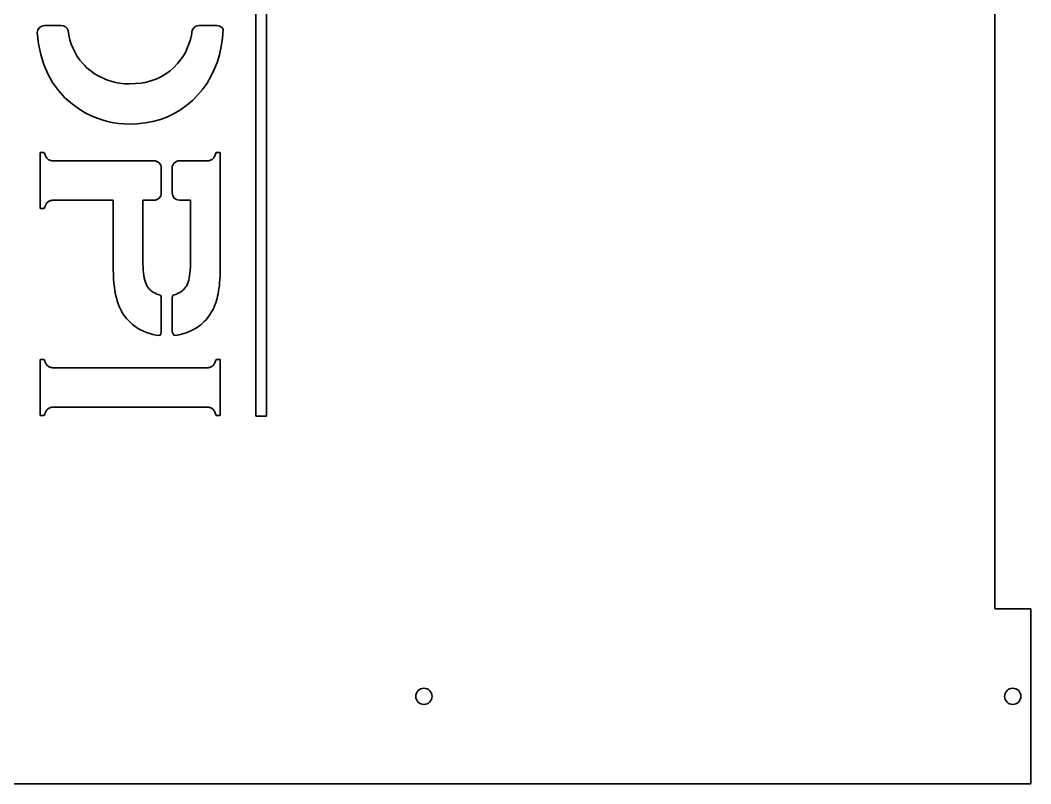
# Model space of a CAD drawing. Extents: x -40 to 460, y -51 to 348.
# Drawn here: x 179.7 to 460, y -50.8 to 161 of the extents above; entities that cross this region are included whole.
import ezdxf

# ---------------------------------------------------------------- set-up
doc = ezdxf.new("R2010")
doc.units = 0

msp = doc.modelspace()

# ---------------------------------------------------------------- linework, layer by layer
at = {"color": 7, "lineweight": 35}
for p, q in [((450, 299.25), (450, 148.5)), ((245, 51.25), (245, 245.75)), ((248, 245.75), (248, 51.25)), ((450, -2.25), (450, 148.5)), ((235.185394, 124.382286), (235.185394, 93.1735)), ((188.994919, 122.037971), (216.831909, 122.037971)), ((189.03154, 64.638695), (231.37587, 64.638695)), ((231.37587, 53.722954), (189.03154, 53.722954)), ((460, -2.25), (460, -50.75)), ((460, -50.75), (-40, -50.75))]:
    msp.add_line(p, q, dxfattribs=at)
at = {"color": 7, "lineweight": 35, "ltscale": 0.07969}
msp.add_line((184.792725, 154.484848), (184.427887, 157.65152), dxfattribs=at)
at = {"color": 7, "lineweight": 35, "ltscale": 0.116357}
msp.add_line((186.425262, 159.54895), (191.079544, 159.54895), dxfattribs=at)
at = {"color": 7, "lineweight": 35, "ltscale": 0.033392}
msp.add_line((192.974411, 158.188873), (193.186859, 156.870193), dxfattribs=at)
at = {"color": 7, "lineweight": 35, "ltscale": 0.033512}
msp.add_line((227.189789, 156.936874), (227.409576, 158.259201), dxfattribs=at)
at = {"color": 7, "lineweight": 35, "ltscale": 0.124215}
msp.add_line((229.279221, 159.54895), (234.247833, 159.54895), dxfattribs=at)
at = {"color": 7, "lineweight": 35, "ltscale": 0.061547}
msp.add_line((235.99382, 158.524414), (235.781738, 156.071671), dxfattribs=at)
at = {"color": 7, "lineweight": 35, "ltscale": 0.075852}
msp.add_line((185.400772, 151.512329), (184.792725, 154.484848), dxfattribs=at)
at = {"color": 7, "lineweight": 35, "ltscale": 0.032581}
msp.add_line((193.186859, 156.870193), (193.484299, 155.601334), dxfattribs=at)
at = {"color": 7, "lineweight": 35, "ltscale": 0.03194}
msp.add_line((193.484299, 155.601334), (193.866714, 154.382294), dxfattribs=at)
at = {"color": 7, "lineweight": 35, "ltscale": 0.03148}
msp.add_line((193.866714, 154.382294), (194.334106, 153.213058), dxfattribs=at)
at = {"color": 7, "lineweight": 35, "ltscale": 0.031654}
msp.add_line((226.038132, 153.259933), (226.504074, 154.437241), dxfattribs=at)
at = {"color": 7, "lineweight": 35, "ltscale": 0.032109}
msp.add_line((226.504074, 154.437241), (226.887955, 155.662872), dxfattribs=at)
at = {"color": 7, "lineweight": 35, "ltscale": 0.032732}
msp.add_line((226.887955, 155.662872), (227.189789, 156.936874), dxfattribs=at)
at = {"color": 7, "lineweight": 35, "ltscale": 0.059271}
msp.add_line((235.781738, 156.071671), (235.428253, 153.727341), dxfattribs=at)
at = {"color": 7, "lineweight": 35, "ltscale": 0.072647}
msp.add_line((186.25206, 148.733932), (185.400772, 151.512329), dxfattribs=at)
at = {"color": 7, "lineweight": 35, "ltscale": 0.031207}
msp.add_line((194.334106, 153.213058), (194.88649, 152.093643), dxfattribs=at)
at = {"color": 7, "lineweight": 35, "ltscale": 0.031127}
msp.add_line((194.88649, 152.093643), (195.523849, 151.024048), dxfattribs=at)
at = {"color": 7, "lineweight": 35, "ltscale": 0.031271}
msp.add_line((224.860123, 151.050415), (225.490143, 152.131012), dxfattribs=at)
at = {"color": 7, "lineweight": 35, "ltscale": 0.031372}
msp.add_line((225.490143, 152.131012), (226.038132, 153.259933), dxfattribs=at)
at = {"color": 7, "lineweight": 35, "ltscale": 0.055515}
msp.add_line((234.93338, 151.491455), (234.297119, 149.363968), dxfattribs=at)
at = {"color": 7, "lineweight": 35, "ltscale": 0.05725}
msp.add_line((235.428253, 153.727341), (234.93338, 151.491455), dxfattribs=at)
at = {"color": 7, "lineweight": 35, "ltscale": 0.070162}
msp.add_line((187.346558, 146.149689), (186.25206, 148.733932), dxfattribs=at)
at = {"color": 7, "lineweight": 35, "ltscale": 0.031242}
msp.add_line((195.523849, 151.024048), (196.246201, 150.004272), dxfattribs=at)
at = {"color": 7, "lineweight": 35, "ltscale": 0.03155}
msp.add_line((196.246201, 150.004272), (197.053528, 149.034302), dxfattribs=at)
at = {"color": 7, "lineweight": 35, "ltscale": 0.018885}
msp.add_line((197.053528, 149.034302), (197.570374, 148.483383), dxfattribs=at)
at = {"color": 7, "lineweight": 35, "ltscale": 0.036828}
msp.add_line((222.343262, 147.962509), (223.353882, 149.034302), dxfattribs=at)
at = {"color": 7, "lineweight": 35, "ltscale": 0.03161}
msp.add_line((223.353882, 149.034302), (224.148026, 150.018188), dxfattribs=at)
at = {"color": 7, "lineweight": 35, "ltscale": 0.031351}
msp.add_line((224.148026, 150.018188), (224.860123, 151.050415), dxfattribs=at)
at = {"color": 7, "lineweight": 35, "ltscale": 0.054091}
msp.add_line((234.297119, 149.363968), (233.519455, 147.344925), dxfattribs=at)
at = {"color": 7, "lineweight": 35, "ltscale": 0.068475}
msp.add_line((188.684296, 143.759583), (187.346558, 146.149689), dxfattribs=at)
at = {"color": 7, "lineweight": 35, "ltscale": 0.018813}
msp.add_line((197.570374, 148.483383), (198.10994, 147.958847), dxfattribs=at)
at = {"color": 7, "lineweight": 35, "ltscale": 0.01878}
msp.add_line((198.10994, 147.958847), (198.672211, 147.460678), dxfattribs=at)
at = {"color": 7, "lineweight": 35, "ltscale": 0.018788}
msp.add_line((198.672211, 147.460678), (199.257187, 146.988876), dxfattribs=at)
at = {"color": 7, "lineweight": 35, "ltscale": 0.018836}
msp.add_line((199.257187, 146.988876), (199.864883, 146.543457), dxfattribs=at)
at = {"color": 7, "lineweight": 35, "ltscale": 0.018924}
msp.add_line((199.864883, 146.543457), (200.495285, 146.12442), dxfattribs=at)
at = {"color": 7, "lineweight": 35, "ltscale": 0.019052}
msp.add_line((200.495285, 146.12442), (201.148392, 145.731735), dxfattribs=at)
at = {"color": 7, "lineweight": 35, "ltscale": 0.035762}
msp.add_line((218.876236, 145.424042), (220.104431, 146.157379), dxfattribs=at)
at = {"color": 7, "lineweight": 35, "ltscale": 0.035808}
msp.add_line((220.104431, 146.157379), (221.260117, 147.00354), dxfattribs=at)
at = {"color": 7, "lineweight": 35, "ltscale": 0.036167}
msp.add_line((221.260117, 147.00354), (222.343262, 147.962509), dxfattribs=at)
at = {"color": 7, "lineweight": 35, "ltscale": 0.053004}
msp.add_line((233.519455, 147.344925), (232.600418, 145.434296), dxfattribs=at)
at = {"color": 7, "lineweight": 35, "ltscale": 0.067646}
msp.add_line((190.265244, 141.563614), (188.684296, 143.759583), dxfattribs=at)
at = {"color": 7, "lineweight": 35, "ltscale": 0.019218}
msp.add_line((201.148392, 145.731735), (201.824219, 145.365433), dxfattribs=at)
at = {"color": 7, "lineweight": 35, "ltscale": 0.019421}
msp.add_line((201.824219, 145.365433), (202.522751, 145.025513), dxfattribs=at)
at = {"color": 7, "lineweight": 35, "ltscale": 0.019662}
msp.add_line((202.522751, 145.025513), (203.244003, 144.71196), dxfattribs=at)
at = {"color": 7, "lineweight": 35, "ltscale": 0.017514}
msp.add_line((203.244003, 144.71196), (203.898209, 144.461411), dxfattribs=at)
at = {"color": 7, "lineweight": 35, "ltscale": 0.017393}
msp.add_line((203.898209, 144.461411), (204.556824, 144.237228), dxfattribs=at)
at = {"color": 7, "lineweight": 35, "ltscale": 0.017297}
msp.add_line((204.556824, 144.237228), (205.219818, 144.039444), dxfattribs=at)
at = {"color": 7, "lineweight": 35, "ltscale": 0.017227}
msp.add_line((205.219818, 144.039444), (205.887222, 143.867996), dxfattribs=at)
at = {"color": 7, "lineweight": 35, "ltscale": 0.017182}
msp.add_line((205.887222, 143.867996), (206.559021, 143.722946), dxfattribs=at)
at = {"color": 7, "lineweight": 35, "ltscale": 0.017163}
msp.add_line((206.559021, 143.722946), (207.235214, 143.604263), dxfattribs=at)
at = {"color": 7, "lineweight": 35, "ltscale": 0.01717}
msp.add_line((207.235214, 143.604263), (207.915787, 143.511963), dxfattribs=at)
at = {"color": 7, "lineweight": 35, "ltscale": 0.017204}
msp.add_line((207.915787, 143.511963), (208.600784, 143.44603), dxfattribs=at)
at = {"color": 7, "lineweight": 35, "ltscale": 0.017262}
msp.add_line((208.600784, 143.44603), (209.290146, 143.406464), dxfattribs=at)
at = {"color": 7, "lineweight": 35, "ltscale": 0.017348}
msp.add_line((209.290146, 143.406464), (209.983932, 143.39328), dxfattribs=at)
at = {"color": 7, "lineweight": 35, "ltscale": 0.041608}
msp.add_line((209.983932, 143.39328), (211.647293, 143.449692), dxfattribs=at)
at = {"color": 7, "lineweight": 35, "ltscale": 0.039996}
msp.add_line((211.647293, 143.449692), (213.238144, 143.618927), dxfattribs=at)
at = {"color": 7, "lineweight": 35, "ltscale": 0.038607}
msp.add_line((213.238144, 143.618927), (214.756454, 143.90097), dxfattribs=at)
at = {"color": 7, "lineweight": 35, "ltscale": 0.037468}
msp.add_line((214.756454, 143.90097), (216.20224, 144.295837), dxfattribs=at)
at = {"color": 7, "lineweight": 35, "ltscale": 0.036603}
msp.add_line((216.20224, 144.295837), (217.5755, 144.803528), dxfattribs=at)
at = {"color": 7, "lineweight": 35, "ltscale": 0.036029}
msp.add_line((217.5755, 144.803528), (218.876236, 145.424042), dxfattribs=at)
at = {"color": 7, "lineweight": 35, "ltscale": 0.051921}
msp.add_line((231.539963, 143.632111), (230.338135, 141.938339), dxfattribs=at)
at = {"color": 7, "lineweight": 35, "ltscale": 0.052276}
msp.add_line((232.600418, 145.434296), (231.539963, 143.632111), dxfattribs=at)
at = {"color": 7, "lineweight": 35, "ltscale": 0.067708}
msp.add_line((192.089417, 139.561768), (190.265244, 141.563614), dxfattribs=at)
at = {"color": 7, "lineweight": 35, "ltscale": 0.054115}
msp.add_line((228.994919, 140.352982), (227.471832, 138.814896), dxfattribs=at)
at = {"color": 7, "lineweight": 35, "ltscale": 0.051947}
msp.add_line((230.338135, 141.938339), (228.994919, 140.352982), dxfattribs=at)
at = {"color": 7, "lineweight": 35, "ltscale": 0.068656}
msp.add_line((194.156815, 137.754074), (192.089417, 139.561768), dxfattribs=at)
at = {"color": 7, "lineweight": 35, "ltscale": 0.070456}
msp.add_line((196.467438, 136.140533), (194.156815, 137.754074), dxfattribs=at)
at = {"color": 7, "lineweight": 35, "ltscale": 0.052146}
msp.add_line((225.86232, 137.43869), (224.166351, 136.224411), dxfattribs=at)
at = {"color": 7, "lineweight": 35, "ltscale": 0.052941}
msp.add_line((227.471832, 138.814896), (225.86232, 137.43869), dxfattribs=at)
at = {"color": 7, "lineweight": 35, "ltscale": 0.036393}
msp.add_line((197.722382, 135.402802), (196.467438, 136.140533), dxfattribs=at)
at = {"color": 7, "lineweight": 35, "ltscale": 0.035871}
msp.add_line((198.996384, 134.742722), (197.722382, 135.402802), dxfattribs=at)
at = {"color": 7, "lineweight": 35, "ltscale": 0.035454}
msp.add_line((200.289429, 134.160309), (198.996384, 134.742722), dxfattribs=at)
at = {"color": 7, "lineweight": 35, "ltscale": 0.051754}
msp.add_line((222.383926, 135.172028), (220.51506, 134.281555), dxfattribs=at)
at = {"color": 7, "lineweight": 35, "ltscale": 0.051748}
msp.add_line((224.166351, 136.224411), (222.383926, 135.172028), dxfattribs=at)
at = {"color": 7, "lineweight": 35, "ltscale": 0.035145}
msp.add_line((201.601501, 133.655548), (200.289429, 134.160309), dxfattribs=at)
at = {"color": 7, "lineweight": 35, "ltscale": 0.03495}
msp.add_line((202.932648, 133.228439), (201.601501, 133.655548), dxfattribs=at)
at = {"color": 7, "lineweight": 35, "ltscale": 0.034867}
msp.add_line((204.282822, 132.878983), (202.932648, 133.228439), dxfattribs=at)
at = {"color": 7, "lineweight": 35, "ltscale": 0.034899}
msp.add_line((205.652054, 132.607193), (204.282822, 132.878983), dxfattribs=at)
at = {"color": 7, "lineweight": 35, "ltscale": 0.035045}
msp.add_line((207.040329, 132.413055), (205.652054, 132.607193), dxfattribs=at)
at = {"color": 7, "lineweight": 35, "ltscale": 0.035304}
msp.add_line((208.447662, 132.296585), (207.040329, 132.413055), dxfattribs=at)
at = {"color": 7, "lineweight": 35, "ltscale": 0.035673}
msp.add_line((209.874039, 132.257751), (208.447662, 132.296585), dxfattribs=at)
at = {"color": 7, "lineweight": 35, "ltscale": 0.057563}
msp.add_line((212.17514, 132.338699), (209.874039, 132.257751), dxfattribs=at)
at = {"color": 7, "lineweight": 35, "ltscale": 0.055698}
msp.add_line((214.389786, 132.581543), (212.17514, 132.338699), dxfattribs=at)
at = {"color": 7, "lineweight": 35, "ltscale": 0.054159}
msp.add_line((216.51799, 132.986328), (214.389786, 132.581543), dxfattribs=at)
at = {"color": 7, "lineweight": 35, "ltscale": 0.052973}
msp.add_line((218.559753, 133.552979), (216.51799, 132.986328), dxfattribs=at)
at = {"color": 7, "lineweight": 35, "ltscale": 0.052166}
msp.add_line((220.51506, 134.281555), (218.559753, 133.552979), dxfattribs=at)
at = {"color": 7, "lineweight": 35, "ltscale": 0.39011}
for p, q in [((185.185394, 108.777901), (185.185394, 124.382286)), ((185.185394, 51.378624), (185.185394, 66.983025)), ((235.185394, 66.983025), (235.185394, 51.378624))]:
    msp.add_line(p, q, dxfattribs=at)
at = {"color": 7, "lineweight": 35, "ltscale": 0.029304}
for p, q in [((185.185394, 124.382286), (186.357559, 124.382286)), ((234.013229, 124.382286), (235.185394, 124.382286)), ((186.357559, 108.777901), (185.185394, 108.777901)), ((185.185394, 66.983025), (186.357559, 66.983025)), ((234.013229, 66.983025), (235.185394, 66.983025)), ((186.357559, 51.378624), (185.185394, 51.378624)), ((235.185394, 51.378624), (234.013229, 51.378624))]:
    msp.add_line(p, q, dxfattribs=at)
at = {"color": 7, "lineweight": 35, "ltscale": 0.006664}
for p, q in [((186.357559, 124.382286), (186.433014, 124.12661)), ((233.937775, 124.12661), (234.013229, 124.382286)), ((186.357559, 66.983025), (186.433014, 66.727348)), ((233.937775, 66.727348), (234.013229, 66.983025))]:
    msp.add_line(p, q, dxfattribs=at)
at = {"color": 7, "lineweight": 35, "ltscale": 0.006313}
for p, q in [((186.433014, 124.12661), (186.512863, 123.887047)), ((233.857925, 123.887047), (233.937775, 124.12661)), ((186.433014, 66.727348), (186.512863, 66.487785)), ((233.857925, 66.487785), (233.937775, 66.727348))]:
    msp.add_line(p, q, dxfattribs=at)
at = {"color": 7, "lineweight": 35, "ltscale": 0.00597}
for p, q in [((186.512863, 123.887047), (186.597107, 123.663597)), ((233.773666, 123.663597), (233.857925, 123.887047)), ((186.512863, 66.487785), (186.597107, 66.264336)), ((233.773666, 66.264336), (233.857925, 66.487785))]:
    msp.add_line(p, q, dxfattribs=at)
at = {"color": 7, "lineweight": 35, "ltscale": 0.005637}
for p, q in [((186.597107, 123.663597), (186.68576, 123.456291)), ((233.685028, 123.456291), (233.773666, 123.663597)), ((186.597107, 66.264336), (186.68576, 66.05703)), ((233.685028, 66.05703), (233.773666, 66.264336))]:
    msp.add_line(p, q, dxfattribs=at)
at = {"color": 7, "lineweight": 35, "ltscale": 0.005316}
for p, q in [((186.68576, 123.456291), (186.778793, 123.265068)), ((233.59198, 123.265068), (233.685028, 123.456291)), ((186.68576, 66.05703), (186.778793, 65.865807)), ((233.59198, 65.865807), (233.685028, 66.05703))]:
    msp.add_line(p, q, dxfattribs=at)
at = {"color": 7, "lineweight": 35, "ltscale": 0.005009}
for p, q in [((186.778793, 123.265068), (186.876236, 123.089989)), ((233.494553, 123.089989), (233.59198, 123.265068)), ((186.778793, 65.865807), (186.876236, 65.690727)), ((233.494553, 65.690727), (233.59198, 65.865807))]:
    msp.add_line(p, q, dxfattribs=at)
at = {"color": 7, "lineweight": 35, "ltscale": 0.00472}
for p, q in [((186.876236, 123.089989), (186.978073, 122.931007)), ((233.392715, 122.931007), (233.494553, 123.089989)), ((186.876236, 65.690727), (186.978073, 65.531731)), ((233.392715, 65.531731), (233.494553, 65.690727))]:
    msp.add_line(p, q, dxfattribs=at)
at = {"color": 7, "lineweight": 35, "ltscale": 0.00445}
for p, q in [((186.978073, 122.931007), (187.08429, 122.788155)), ((186.978073, 65.531731), (187.08429, 65.388878))]:
    msp.add_line(p, q, dxfattribs=at)
at = {"color": 7, "lineweight": 35, "ltscale": 0.004206}
for p, q in [((187.08429, 122.788155), (187.194916, 122.661415)), ((187.08429, 65.388878), (187.194916, 65.262138))]:
    msp.add_line(p, q, dxfattribs=at)
at = {"color": 7, "lineweight": 35, "ltscale": 0.00399}
for p, q in [((187.194916, 122.661415), (187.309937, 122.550789)), ((232.804443, 122.366173), (232.938141, 122.453362)), ((233.060852, 122.550789), (233.175873, 122.661415)), ((187.432648, 65.054085), (187.566345, 64.966896))]:
    msp.add_line(p, q, dxfattribs=at)
at = {"color": 7, "lineweight": 35, "ltscale": 0.00391}
for p, q in [((187.309937, 122.550789), (187.432281, 122.453362)), ((232.938507, 65.054085), (233.060852, 65.151527))]:
    msp.add_line(p, q, dxfattribs=at)
at = {"color": 7, "lineweight": 35, "ltscale": 0.003967}
for p, q in [((187.432281, 122.453362), (187.56488, 122.366173)), ((232.805908, 64.966896), (232.938507, 65.054085))]:
    msp.add_line(p, q, dxfattribs=at)
at = {"color": 7, "lineweight": 35, "ltscale": 0.004056}
for p, q in [((187.56488, 122.366173), (187.707733, 122.289253)), ((232.66304, 64.889977), (232.805908, 64.966896))]:
    msp.add_line(p, q, dxfattribs=at)
at = {"color": 7, "lineweight": 35, "ltscale": 0.004175}
for p, q in [((187.707733, 122.289253), (187.860855, 122.222588)), ((232.509933, 64.823311), (232.66304, 64.889977))]:
    msp.add_line(p, q, dxfattribs=at)
at = {"color": 7, "lineweight": 35, "ltscale": 0.004321}
for p, q in [((187.860855, 122.222588), (188.024216, 122.166176)), ((232.346558, 64.766899), (232.509933, 64.823311))]:
    msp.add_line(p, q, dxfattribs=at)
at = {"color": 7, "lineweight": 35, "ltscale": 0.004492}
msp.add_line((188.024216, 122.166176), (188.197845, 122.120018), dxfattribs=at)
at = {"color": 7, "lineweight": 35, "ltscale": 0.004684}
for p, q in [((188.197845, 122.120018), (188.381729, 122.084129)), ((231.989059, 64.684837), (232.172943, 64.720757))]:
    msp.add_line(p, q, dxfattribs=at)
at = {"color": 7, "lineweight": 35, "ltscale": 0.004896}
for p, q in [((188.381729, 122.084129), (188.575867, 122.058479)), ((231.794922, 64.659218), (231.989059, 64.684837))]:
    msp.add_line(p, q, dxfattribs=at)
at = {"color": 7, "lineweight": 35, "ltscale": 0.005124}
msp.add_line((188.575867, 122.058479), (188.780258, 122.043098), dxfattribs=at)
at = {"color": 7, "lineweight": 35, "ltscale": 0.005368}
for p, q in [((188.780258, 122.043098), (188.994919, 122.037971)), ((231.37587, 64.638695), (231.590515, 64.643837))]:
    msp.add_line(p, q, dxfattribs=at)
at = {"color": 7, "lineweight": 35, "ltscale": 0.187683}
msp.add_line((223.831909, 122.037971), (231.339233, 122.037971), dxfattribs=at)
at = {"color": 7, "lineweight": 35, "ltscale": 0.005542}
for p, q in [((231.339233, 122.037971), (231.560852, 122.043098)), ((188.809937, 64.643837), (189.03154, 64.638695))]:
    msp.add_line(p, q, dxfattribs=at)
at = {"color": 7, "lineweight": 35, "ltscale": 0.005279}
msp.add_line((231.560852, 122.043098), (231.771469, 122.058479), dxfattribs=at)
at = {"color": 7, "lineweight": 35, "ltscale": 0.005032}
for p, q in [((231.771469, 122.058479), (231.9711, 122.084129)), ((188.399673, 64.684837), (188.599304, 64.659218))]:
    msp.add_line(p, q, dxfattribs=at)
at = {"color": 7, "lineweight": 35, "ltscale": 0.004801}
for p, q in [((231.9711, 122.084129), (232.159744, 122.120018)), ((188.211029, 64.720757), (188.399673, 64.684837))]:
    msp.add_line(p, q, dxfattribs=at)
at = {"color": 7, "lineweight": 35, "ltscale": 0.004589}
for p, q in [((232.159744, 122.120018), (232.337402, 122.166176)), ((188.033371, 64.766899), (188.211029, 64.720757))]:
    msp.add_line(p, q, dxfattribs=at)
at = {"color": 7, "lineweight": 35, "ltscale": 0.004399}
for p, q in [((232.337402, 122.166176), (232.504074, 122.222588)), ((187.866714, 64.823311), (188.033371, 64.766899))]:
    msp.add_line(p, q, dxfattribs=at)
at = {"color": 7, "lineweight": 35, "ltscale": 0.004234}
for p, q in [((232.504074, 122.222588), (232.659744, 122.289253)), ((187.711029, 64.889977), (187.866714, 64.823311))]:
    msp.add_line(p, q, dxfattribs=at)
at = {"color": 7, "lineweight": 35, "ltscale": 0.004097}
msp.add_line((232.659744, 122.289253), (232.804443, 122.366173), dxfattribs=at)
at = {"color": 7, "lineweight": 35, "ltscale": 0.003917}
for p, q in [((232.938141, 122.453362), (233.060852, 122.550789)), ((187.309937, 65.151527), (187.432648, 65.054085))]:
    msp.add_line(p, q, dxfattribs=at)
at = {"color": 7, "lineweight": 35, "ltscale": 0.004205}
for p, q in [((233.175873, 122.661415), (233.286484, 122.788155)), ((233.175873, 65.262138), (233.286484, 65.388878))]:
    msp.add_line(p, q, dxfattribs=at)
at = {"color": 7, "lineweight": 35, "ltscale": 0.004451}
for p, q in [((233.286484, 122.788155), (233.392715, 122.931007)), ((233.286484, 65.388878), (233.392715, 65.531731))]:
    msp.add_line(p, q, dxfattribs=at)
at = {"color": 7, "lineweight": 35, "ltscale": 0.172894}
for p, q in [((218.831909, 113.122215), (218.831909, 120.037971)), ((221.831909, 120.037971), (221.831909, 113.122215))]:
    msp.add_line(p, q, dxfattribs=at)
at = {"color": 7, "lineweight": 35, "ltscale": 0.005823}
for p, q in [((186.580078, 109.479546), (186.500412, 109.260674)), ((186.580078, 52.080269), (186.500412, 51.861412))]:
    msp.add_line(p, q, dxfattribs=at)
at = {"color": 7, "lineweight": 35, "ltscale": 0.005523}
for p, q in [((186.665253, 109.683388), (186.580078, 109.479546)), ((186.665253, 52.284111), (186.580078, 52.080269))]:
    msp.add_line(p, q, dxfattribs=at)
at = {"color": 7, "lineweight": 35, "ltscale": 0.005237}
for p, q in [((186.755905, 109.872215), (186.665253, 109.683388)), ((186.755905, 52.472954), (186.665253, 52.284111))]:
    msp.add_line(p, q, dxfattribs=at)
at = {"color": 7, "lineweight": 35, "ltscale": 0.004966}
for p, q in [((186.852066, 110.046028), (186.755905, 109.872215)), ((186.852066, 52.646767), (186.755905, 52.472954))]:
    msp.add_line(p, q, dxfattribs=at)
at = {"color": 7, "lineweight": 35, "ltscale": 0.004713}
for p, q in [((186.953705, 110.204826), (186.852066, 110.046028)), ((186.953705, 52.80555), (186.852066, 52.646767))]:
    msp.add_line(p, q, dxfattribs=at)
at = {"color": 7, "lineweight": 35, "ltscale": 0.004483}
for p, q in [((187.060852, 110.348595), (186.953705, 110.204826)), ((187.060852, 52.949318), (186.953705, 52.80555))]:
    msp.add_line(p, q, dxfattribs=at)
at = {"color": 7, "lineweight": 35, "ltscale": 0.004277}
for p, q in [((187.173492, 110.477348), (187.060852, 110.348595)), ((187.173492, 53.078072), (187.060852, 52.949318))]:
    msp.add_line(p, q, dxfattribs=at)
at = {"color": 7, "lineweight": 35, "ltscale": 0.0041}
for p, q in [((187.291626, 110.591087), (187.173492, 110.477348)), ((187.291626, 53.191811), (187.173492, 53.078072))]:
    msp.add_line(p, q, dxfattribs=at)
at = {"color": 7, "lineweight": 35, "ltscale": 0.004032}
for p, q in [((187.41745, 110.691994), (187.291626, 110.591087)), ((232.953339, 53.307564), (232.817627, 53.394737))]:
    msp.add_line(p, q, dxfattribs=at)
at = {"color": 7, "lineweight": 35, "ltscale": 0.004075}
msp.add_line((187.553162, 110.782295), (187.41745, 110.691994), dxfattribs=at)
at = {"color": 7, "lineweight": 35, "ltscale": 0.004149}
msp.add_line((187.698761, 110.861961), (187.553162, 110.782295), dxfattribs=at)
at = {"color": 7, "lineweight": 35, "ltscale": 0.004254}
msp.add_line((187.854263, 110.931007), (187.698761, 110.861961), dxfattribs=at)
at = {"color": 7, "lineweight": 35, "ltscale": 0.004385}
msp.add_line((188.019638, 110.989433), (187.854263, 110.931007), dxfattribs=at)
at = {"color": 7, "lineweight": 35, "ltscale": 0.004542}
msp.add_line((188.194916, 111.037239), (188.019638, 110.989433), dxfattribs=at)
at = {"color": 7, "lineweight": 35, "ltscale": 0.004722}
msp.add_line((188.380081, 111.074425), (188.194916, 111.037239), dxfattribs=at)
at = {"color": 7, "lineweight": 35, "ltscale": 0.004921}
msp.add_line((188.575134, 111.100975), (188.380081, 111.074425), dxfattribs=at)
at = {"color": 7, "lineweight": 35, "ltscale": 0.005139}
msp.add_line((188.780075, 111.116905), (188.575134, 111.100975), dxfattribs=at)
at = {"color": 7, "lineweight": 35, "ltscale": 0.005373}
msp.add_line((188.994919, 111.122215), (188.780075, 111.116905), dxfattribs=at)
at = {"color": 7, "lineweight": 35, "ltscale": 0.412088}
msp.add_line((205.478424, 111.122215), (188.994919, 111.122215), dxfattribs=at)
at = {"color": 7, "lineweight": 35, "ltscale": 0.448718}
msp.add_line((205.478424, 93.1735), (205.478424, 111.122215), dxfattribs=at)
at = {"color": 7, "lineweight": 35, "ltscale": 0.416667}
for p, q in [((213.720184, 111.122215), (213.720184, 94.455544)), ((226.943634, 94.455544), (226.943634, 111.122215))]:
    msp.add_line(p, q, dxfattribs=at)
at = {"color": 7, "lineweight": 35, "ltscale": 0.077793}
for p, q in [((216.831909, 111.122215), (213.720184, 111.122215)), ((226.943634, 111.122215), (223.831909, 111.122215))]:
    msp.add_line(p, q, dxfattribs=at)
at = {"color": 7, "lineweight": 35, "ltscale": 0.006455}
for p, q in [((186.426239, 109.026787), (186.357559, 108.777901)), ((186.426239, 51.627525), (186.357559, 51.378624))]:
    msp.add_line(p, q, dxfattribs=at)
at = {"color": 7, "lineweight": 35, "ltscale": 0.006134}
for p, q in [((186.500412, 109.260674), (186.426239, 109.026787)), ((186.500412, 51.861412), (186.426239, 51.627525))]:
    msp.add_line(p, q, dxfattribs=at)
at = {"color": 7, "lineweight": 35, "ltscale": 0.033852}
msp.add_line((205.492172, 91.819481), (205.478424, 93.1735), dxfattribs=at)
at = {"color": 7, "lineweight": 35, "ltscale": 0.024168}
msp.add_line((213.720184, 94.455544), (213.730804, 93.488884), dxfattribs=at)
at = {"color": 7, "lineweight": 35, "ltscale": 0.022697}
msp.add_line((213.730804, 93.488884), (213.76268, 92.581551), dxfattribs=at)
at = {"color": 7, "lineweight": 35, "ltscale": 0.021241}
msp.add_line((213.76268, 92.581551), (213.815796, 91.733574), dxfattribs=at)
at = {"color": 7, "lineweight": 35, "ltscale": 0.021332}
msp.add_line((226.848022, 91.718193), (226.901138, 92.569832), dxfattribs=at)
at = {"color": 7, "lineweight": 35, "ltscale": 0.022825}
msp.add_line((226.901138, 92.569832), (226.933014, 93.482292), dxfattribs=at)
at = {"color": 7, "lineweight": 35, "ltscale": 0.024333}
msp.add_line((226.933014, 93.482292), (226.943634, 94.455544), dxfattribs=at)
at = {"color": 7, "lineweight": 35, "ltscale": 0.026727}
msp.add_line((235.185394, 93.1735), (235.17807, 92.104454), dxfattribs=at)
at = {"color": 7, "lineweight": 35, "ltscale": 0.032338}
msp.add_line((205.533371, 90.526619), (205.492172, 91.819481), dxfattribs=at)
at = {"color": 7, "lineweight": 35, "ltscale": 0.03084}
msp.add_line((205.602051, 89.29493), (205.533371, 90.526619), dxfattribs=at)
at = {"color": 7, "lineweight": 35, "ltscale": 0.019803}
msp.add_line((213.815796, 91.733574), (213.890152, 90.944939), dxfattribs=at)
at = {"color": 7, "lineweight": 35, "ltscale": 0.018389}
msp.add_line((213.890152, 90.944939), (213.985764, 90.21563), dxfattribs=at)
at = {"color": 7, "lineweight": 35, "ltscale": 0.017002}
msp.add_line((213.985764, 90.21563), (214.1026, 89.545662), dxfattribs=at)
at = {"color": 7, "lineweight": 35, "ltscale": 0.016984}
msp.add_line((226.561218, 89.528084), (226.67807, 90.197304), dxfattribs=at)
at = {"color": 7, "lineweight": 35, "ltscale": 0.018407}
msp.add_line((226.67807, 90.197304), (226.773666, 90.927345), dxfattribs=at)
at = {"color": 7, "lineweight": 35, "ltscale": 0.019858}
msp.add_line((226.773666, 90.927345), (226.848022, 91.718193), dxfattribs=at)
at = {"color": 7, "lineweight": 35, "ltscale": 0.023382}
msp.add_line((235.119461, 90.101509), (235.068176, 89.167641), dxfattribs=at)
at = {"color": 7, "lineweight": 35, "ltscale": 0.024491}
msp.add_line((235.156082, 91.080452), (235.119461, 90.101509), dxfattribs=at)
at = {"color": 7, "lineweight": 35, "ltscale": 0.025606}
msp.add_line((235.17807, 92.104454), (235.156082, 91.080452), dxfattribs=at)
at = {"color": 7, "lineweight": 35, "ltscale": 0.029361}
msp.add_line((205.698212, 88.124428), (205.602051, 89.29493), dxfattribs=at)
at = {"color": 7, "lineweight": 35, "ltscale": 0.027906}
msp.add_line((205.821838, 87.015068), (205.698212, 88.124428), dxfattribs=at)
at = {"color": 7, "lineweight": 35, "ltscale": 0.026475}
msp.add_line((205.972931, 85.966896), (205.821838, 87.015068), dxfattribs=at)
at = {"color": 7, "lineweight": 35, "ltscale": 0.015651}
msp.add_line((214.1026, 89.545662), (214.240707, 88.935036), dxfattribs=at)
at = {"color": 7, "lineweight": 35, "ltscale": 0.014346}
msp.add_line((214.240707, 88.935036), (214.40004, 88.383766), dxfattribs=at)
at = {"color": 7, "lineweight": 35, "ltscale": 0.013101}
msp.add_line((214.40004, 88.383766), (214.580627, 87.891823), dxfattribs=at)
at = {"color": 7, "lineweight": 35, "ltscale": 0.011935}
msp.add_line((214.580627, 87.891823), (214.782455, 87.459206), dxfattribs=at)
at = {"color": 7, "lineweight": 35, "ltscale": 0.007288}
for p, q in [((214.782455, 87.459206), (214.929901, 87.207741)), ((225.733917, 87.207741), (225.881363, 87.459206))]:
    msp.add_line(p, q, dxfattribs=at)
at = {"color": 7, "lineweight": 35, "ltscale": 0.007298}
for p, q in [((214.929901, 87.207741), (215.093811, 86.966179)), ((225.570007, 86.966179), (225.733917, 87.207741))]:
    msp.add_line(p, q, dxfattribs=at)
at = {"color": 7, "lineweight": 35, "ltscale": 0.007341}
for p, q in [((215.093811, 86.966179), (215.274216, 86.734489)), ((225.389603, 86.734489), (225.570007, 86.966179))]:
    msp.add_line(p, q, dxfattribs=at)
at = {"color": 7, "lineweight": 35, "ltscale": 0.011785}
msp.add_line((225.881363, 87.459206), (226.083191, 87.885216), dxfattribs=at)
at = {"color": 7, "lineweight": 35, "ltscale": 0.012981}
msp.add_line((226.083191, 87.885216), (226.263779, 88.372032), dxfattribs=at)
at = {"color": 7, "lineweight": 35, "ltscale": 0.014258}
msp.add_line((226.263779, 88.372032), (226.423126, 88.919655), dxfattribs=at)
at = {"color": 7, "lineweight": 35, "ltscale": 0.015598}
msp.add_line((226.423126, 88.919655), (226.561218, 89.528084), dxfattribs=at)
at = {"color": 7, "lineweight": 35, "ltscale": 0.020109}
msp.add_line((234.921661, 87.435036), (234.826416, 86.63633), dxfattribs=at)
at = {"color": 7, "lineweight": 35, "ltscale": 0.02119}
msp.add_line((235.002243, 88.278816), (234.921661, 87.435036), dxfattribs=at)
at = {"color": 7, "lineweight": 35, "ltscale": 0.022282}
msp.add_line((235.068176, 89.167641), (235.002243, 88.278816), dxfattribs=at)
at = {"color": 7, "lineweight": 35, "ltscale": 0.025075}
msp.add_line((206.151505, 84.979912), (205.972931, 85.966896), dxfattribs=at)
at = {"color": 7, "lineweight": 35, "ltscale": 0.023712}
msp.add_line((206.357559, 84.054085), (206.151505, 84.979912), dxfattribs=at)
at = {"color": 7, "lineweight": 35, "ltscale": 0.007414}
for p, q in [((215.274216, 86.734489), (215.4711, 86.512703)), ((225.192719, 86.512703), (225.389603, 86.734489))]:
    msp.add_line(p, q, dxfattribs=at)
at = {"color": 7, "lineweight": 35, "ltscale": 0.007518}
for p, q in [((215.4711, 86.512703), (215.684479, 86.300789)), ((224.97934, 86.300789), (225.192719, 86.512703))]:
    msp.add_line(p, q, dxfattribs=at)
at = {"color": 7, "lineweight": 35, "ltscale": 0.00765}
for p, q in [((215.684479, 86.300789), (215.914322, 86.098763)), ((224.749496, 86.098763), (224.97934, 86.300789))]:
    msp.add_line(p, q, dxfattribs=at)
at = {"color": 7, "lineweight": 35, "ltscale": 0.00781}
for p, q in [((215.914322, 86.098763), (216.16066, 85.906654)), ((224.503159, 85.906654), (224.749496, 86.098763))]:
    msp.add_line(p, q, dxfattribs=at)
at = {"color": 7, "lineweight": 35, "ltscale": 0.007996}
for p, q in [((216.16066, 85.906654), (216.423492, 85.724419)), ((224.240326, 85.724419), (224.503159, 85.906654))]:
    msp.add_line(p, q, dxfattribs=at)
at = {"color": 7, "lineweight": 35, "ltscale": 0.008205}
for p, q in [((216.423492, 85.724419), (216.702789, 85.552071)), ((223.961029, 85.552071), (224.240326, 85.724419))]:
    msp.add_line(p, q, dxfattribs=at)
at = {"color": 7, "lineweight": 35, "ltscale": 0.008437}
for p, q in [((216.702789, 85.552071), (216.998581, 85.38961)), ((223.665237, 85.38961), (223.961029, 85.552071))]:
    msp.add_line(p, q, dxfattribs=at)
at = {"color": 7, "lineweight": 35, "ltscale": 0.008541}
msp.add_line((216.998581, 85.38961), (217.305725, 85.239983), dxfattribs=at)
at = {"color": 7, "lineweight": 35, "ltscale": 0.008519}
msp.add_line((217.305725, 85.239983), (217.619095, 85.106087), dxfattribs=at)
at = {"color": 7, "lineweight": 35, "ltscale": 0.008518}
msp.add_line((217.619095, 85.106087), (217.93869, 84.987968), dxfattribs=at)
at = {"color": 7, "lineweight": 35, "ltscale": 0.008538}
msp.add_line((217.93869, 84.987968), (218.264511, 84.885597), dxfattribs=at)
at = {"color": 7, "lineweight": 35, "ltscale": 0.008579}
msp.add_line((218.264511, 84.885597), (218.596558, 84.798958), dxfattribs=at)
at = {"color": 7, "lineweight": 35, "ltscale": 0.008499}
msp.add_line((222.076416, 84.798958), (222.405167, 84.885597), dxfattribs=at)
at = {"color": 7, "lineweight": 35, "ltscale": 0.008477}
msp.add_line((222.405167, 84.885597), (222.728424, 84.987968), dxfattribs=at)
at = {"color": 7, "lineweight": 35, "ltscale": 0.008475}
msp.add_line((222.728424, 84.987968), (223.046188, 85.106087), dxfattribs=at)
at = {"color": 7, "lineweight": 35, "ltscale": 0.008494}
msp.add_line((223.046188, 85.106087), (223.358459, 85.239983), dxfattribs=at)
at = {"color": 7, "lineweight": 35, "ltscale": 0.008533}
msp.add_line((223.358459, 85.239983), (223.665237, 85.38961), dxfattribs=at)
at = {"color": 7, "lineweight": 35, "ltscale": 0.016318}
msp.add_line((234.452789, 84.51049), (234.295639, 83.876976), dxfattribs=at)
at = {"color": 7, "lineweight": 35, "ltscale": 0.01695}
msp.add_line((234.59198, 85.174049), (234.452789, 84.51049), dxfattribs=at)
at = {"color": 7, "lineweight": 35, "ltscale": 0.017987}
msp.add_line((234.716522, 85.882652), (234.59198, 85.174049), dxfattribs=at)
at = {"color": 7, "lineweight": 35, "ltscale": 0.019041}
msp.add_line((234.826416, 86.63633), (234.716522, 85.882652), dxfattribs=at)
at = {"color": 7, "lineweight": 35, "ltscale": 0.022391}
msp.add_line((206.591064, 83.18943), (206.357559, 84.054085), dxfattribs=at)
at = {"color": 7, "lineweight": 35, "ltscale": 0.02112}
msp.add_line((206.852051, 82.385948), (206.591064, 83.18943), dxfattribs=at)
at = {"color": 7, "lineweight": 35, "ltscale": 0.020315}
msp.add_line((207.145645, 81.628258), (206.852051, 82.385948), dxfattribs=at)
at = {"color": 7, "lineweight": 35, "ltscale": 0.01998}
msp.add_line((207.476959, 80.900963), (207.145645, 81.628258), dxfattribs=at)
at = {"color": 7, "lineweight": 35, "ltscale": 0.225352}
msp.add_line((218.831909, 74.84359), (218.831909, 83.857674), dxfattribs=at)
at = {"color": 7, "lineweight": 35, "ltscale": 0.22055}
msp.add_line((221.831909, 83.840706), (221.831909, 75.0187), dxfattribs=at)
at = {"color": 7, "lineweight": 35, "ltscale": 0.015435}
msp.add_line((233.45462, 81.493095), (233.191254, 80.934669), dxfattribs=at)
at = {"color": 7, "lineweight": 35, "ltscale": 0.015562}
msp.add_line((233.696747, 82.066551), (233.45462, 81.493095), dxfattribs=at)
at = {"color": 7, "lineweight": 35, "ltscale": 0.015714}
msp.add_line((233.917633, 82.655006), (233.696747, 82.066551), dxfattribs=at)
at = {"color": 7, "lineweight": 35, "ltscale": 0.015891}
msp.add_line((234.117264, 83.258492), (233.917633, 82.655006), dxfattribs=at)
at = {"color": 7, "lineweight": 35, "ltscale": 0.016092}
msp.add_line((234.295639, 83.876976), (234.117264, 83.258492), dxfattribs=at)
at = {"color": 7, "lineweight": 35, "ltscale": 0.019714}
msp.add_line((207.846008, 80.204094), (207.476959, 80.900963), dxfattribs=at)
at = {"color": 7, "lineweight": 35, "ltscale": 0.019521}
msp.add_line((208.252792, 79.537605), (207.846008, 80.204094), dxfattribs=at)
at = {"color": 7, "lineweight": 35, "ltscale": 0.0194}
msp.add_line((208.697296, 78.901527), (208.252792, 79.537605), dxfattribs=at)
at = {"color": 7, "lineweight": 35, "ltscale": 0.019356}
msp.add_line((209.179535, 78.29583), (208.697296, 78.901527), dxfattribs=at)
at = {"color": 7, "lineweight": 35, "ltscale": 0.015673}
msp.add_line((231.925323, 78.851158), (231.539963, 78.356651), dxfattribs=at)
at = {"color": 7, "lineweight": 35, "ltscale": 0.015201}
msp.add_line((232.273666, 79.34951), (231.925323, 78.851158), dxfattribs=at)
at = {"color": 7, "lineweight": 35, "ltscale": 0.015218}
msp.add_line((232.600769, 79.862877), (232.273666, 79.34951), dxfattribs=at)
at = {"color": 7, "lineweight": 35, "ltscale": 0.015263}
msp.add_line((232.906631, 80.391258), (232.600769, 79.862877), dxfattribs=at)
at = {"color": 7, "lineweight": 35, "ltscale": 0.015336}
msp.add_line((233.191254, 80.934669), (232.906631, 80.391258), dxfattribs=at)
at = {"color": 7, "lineweight": 35, "ltscale": 0.019386}
msp.add_line((209.699493, 77.720558), (209.179535, 78.29583), dxfattribs=at)
at = {"color": 7, "lineweight": 35, "ltscale": 0.019492}
msp.add_line((210.257187, 77.175682), (209.699493, 77.720558), dxfattribs=at)
at = {"color": 7, "lineweight": 35, "ltscale": 0.019672}
msp.add_line((210.8526, 76.661217), (210.257187, 77.175682), dxfattribs=at)
at = {"color": 7, "lineweight": 35, "ltscale": 0.019925}
msp.add_line((211.485764, 76.177162), (210.8526, 76.661217), dxfattribs=at)
at = {"color": 7, "lineweight": 35, "ltscale": 0.023249}
msp.add_line((212.260117, 75.662148), (211.485764, 76.177162), dxfattribs=at)
at = {"color": 7, "lineweight": 35, "ltscale": 0.016162}
msp.add_line((228.73558, 75.851158), (228.186127, 75.51049), dxfattribs=at)
at = {"color": 7, "lineweight": 35, "ltscale": 0.015972}
msp.add_line((229.261581, 76.213799), (228.73558, 75.851158), dxfattribs=at)
at = {"color": 7, "lineweight": 35, "ltscale": 0.015821}
msp.add_line((229.764145, 76.598412), (229.261581, 76.213799), dxfattribs=at)
at = {"color": 7, "lineweight": 35, "ltscale": 0.01571}
msp.add_line((230.243271, 77.004997), (229.764145, 76.598412), dxfattribs=at)
at = {"color": 7, "lineweight": 35, "ltscale": 0.015639}
msp.add_line((230.698944, 77.433571), (230.243271, 77.004997), dxfattribs=at)
at = {"color": 7, "lineweight": 35, "ltscale": 0.015609}
msp.add_line((231.13118, 77.884117), (230.698944, 77.433571), dxfattribs=at)
at = {"color": 7, "lineweight": 35, "ltscale": 0.01562}
msp.add_line((231.539963, 78.356651), (231.13118, 77.884117), dxfattribs=at)
at = {"color": 7, "lineweight": 35, "ltscale": 0.023065}
msp.add_line((213.059387, 75.201332), (212.260117, 75.662148), dxfattribs=at)
at = {"color": 7, "lineweight": 35, "ltscale": 0.022975}
msp.add_line((213.88356, 74.794731), (213.059387, 75.201332), dxfattribs=at)
at = {"color": 7, "lineweight": 35, "ltscale": 0.022982}
msp.add_line((214.732635, 74.442375), (213.88356, 74.794731), dxfattribs=at)
at = {"color": 7, "lineweight": 35, "ltscale": 0.023087}
msp.add_line((215.606644, 74.144188), (214.732635, 74.442375), dxfattribs=at)
at = {"color": 7, "lineweight": 35, "ltscale": 0.023285}
msp.add_line((216.505539, 73.90023), (215.606644, 74.144188), dxfattribs=at)
at = {"color": 7, "lineweight": 35, "ltscale": 0.023577}
msp.add_line((217.429352, 73.710503), (216.505539, 73.90023), dxfattribs=at)
at = {"color": 7, "lineweight": 35, "ltscale": 0.023959}
msp.add_line((218.378067, 73.574959), (217.429352, 73.710503), dxfattribs=at)
at = {"color": 7, "lineweight": 35, "ltscale": 0.017125}
msp.add_line((223.104797, 73.695122), (222.427155, 73.5951), dxfattribs=at)
at = {"color": 7, "lineweight": 35, "ltscale": 0.017064}
msp.add_line((223.775131, 73.823677), (223.104797, 73.695122), dxfattribs=at)
at = {"color": 7, "lineweight": 35, "ltscale": 0.017034}
msp.add_line((224.438141, 73.980827), (223.775131, 73.823677), dxfattribs=at)
at = {"color": 7, "lineweight": 35, "ltscale": 0.017036}
msp.add_line((225.093811, 74.166527), (224.438141, 73.980827), dxfattribs=at)
at = {"color": 7, "lineweight": 35, "ltscale": 0.017071}
msp.add_line((225.742172, 74.380821), (225.093811, 74.166527), dxfattribs=at)
at = {"color": 7, "lineweight": 35, "ltscale": 0.017137}
msp.add_line((226.383194, 74.62368), (225.742172, 74.380821), dxfattribs=at)
at = {"color": 7, "lineweight": 35, "ltscale": 0.017234}
msp.add_line((227.016891, 74.895103), (226.383194, 74.62368), dxfattribs=at)
at = {"color": 7, "lineweight": 35, "ltscale": 0.016652}
msp.add_line((227.613235, 75.191811), (227.016891, 74.895103), dxfattribs=at)
at = {"color": 7, "lineweight": 35, "ltscale": 0.016389}
msp.add_line((228.186127, 75.51049), (227.613235, 75.191811), dxfattribs=at)
at = {"color": 7, "lineweight": 35, "ltscale": 0.003989}
for p, q in [((187.194916, 65.262138), (187.309937, 65.151527)), ((233.060852, 65.151527), (233.175873, 65.262138))]:
    msp.add_line(p, q, dxfattribs=at)
at = {"color": 7, "lineweight": 35, "ltscale": 0.004096}
msp.add_line((187.566345, 64.966896), (187.711029, 64.889977), dxfattribs=at)
at = {"color": 7, "lineweight": 35, "ltscale": 0.00528}
msp.add_line((188.599304, 64.659218), (188.809937, 64.643837), dxfattribs=at)
at = {"color": 7, "lineweight": 35, "ltscale": 0.005125}
msp.add_line((231.590515, 64.643837), (231.794922, 64.659218), dxfattribs=at)
at = {"color": 7, "lineweight": 35, "ltscale": 0.004491}
msp.add_line((232.172943, 64.720757), (232.346558, 64.766899), dxfattribs=at)
at = {"color": 7, "lineweight": 35, "ltscale": 0.004039}
msp.add_line((187.417816, 53.292717), (187.291626, 53.191811), dxfattribs=at)
at = {"color": 7, "lineweight": 35, "ltscale": 0.004098}
msp.add_line((187.554626, 53.383034), (187.417816, 53.292717), dxfattribs=at)
at = {"color": 7, "lineweight": 35, "ltscale": 0.004189}
msp.add_line((187.702057, 53.4627), (187.554626, 53.383034), dxfattribs=at)
at = {"color": 7, "lineweight": 35, "ltscale": 0.004312}
msp.add_line((187.860123, 53.531731), (187.702057, 53.4627), dxfattribs=at)
at = {"color": 7, "lineweight": 35, "ltscale": 0.004463}
msp.add_line((188.028793, 53.590157), (187.860123, 53.531731), dxfattribs=at)
at = {"color": 7, "lineweight": 35, "ltscale": 0.004639}
msp.add_line((188.208099, 53.637978), (188.028793, 53.590157), dxfattribs=at)
at = {"color": 7, "lineweight": 35, "ltscale": 0.004838}
msp.add_line((188.398026, 53.675133), (188.208099, 53.637978), dxfattribs=at)
at = {"color": 7, "lineweight": 35, "ltscale": 0.005057}
msp.add_line((188.598572, 53.701698), (188.398026, 53.675133), dxfattribs=at)
at = {"color": 7, "lineweight": 35, "ltscale": 0.005295}
msp.add_line((188.809753, 53.717628), (188.598572, 53.701698), dxfattribs=at)
at = {"color": 7, "lineweight": 35, "ltscale": 0.005546}
msp.add_line((189.03154, 53.722954), (188.809753, 53.717628), dxfattribs=at)
at = {"color": 7, "lineweight": 35, "ltscale": 0.005372}
msp.add_line((231.590698, 53.717812), (231.37587, 53.722954), dxfattribs=at)
at = {"color": 7, "lineweight": 35, "ltscale": 0.005138}
msp.add_line((231.795639, 53.702431), (231.590698, 53.717812), dxfattribs=at)
at = {"color": 7, "lineweight": 35, "ltscale": 0.004919}
msp.add_line((231.990707, 53.676796), (231.795639, 53.702431), dxfattribs=at)
at = {"color": 7, "lineweight": 35, "ltscale": 0.004715}
msp.add_line((232.175873, 53.640892), (231.990707, 53.676796), dxfattribs=at)
at = {"color": 7, "lineweight": 35, "ltscale": 0.004531}
msp.add_line((232.351135, 53.594749), (232.175873, 53.640892), dxfattribs=at)
at = {"color": 7, "lineweight": 35, "ltscale": 0.004369}
msp.add_line((232.516525, 53.538338), (232.351135, 53.594749), dxfattribs=at)
at = {"color": 7, "lineweight": 35, "ltscale": 0.00423}
msp.add_line((232.672028, 53.471672), (232.516525, 53.538338), dxfattribs=at)
at = {"color": 7, "lineweight": 35, "ltscale": 0.004117}
msp.add_line((232.817627, 53.394737), (232.672028, 53.471672), dxfattribs=at)
at = {"color": 7, "lineweight": 35, "ltscale": 0.003979}
msp.add_line((233.079163, 53.210121), (232.953339, 53.307564), dxfattribs=at)
at = {"color": 7, "lineweight": 35, "ltscale": 0.004046}
msp.add_line((233.197296, 53.09951), (233.079163, 53.210121), dxfattribs=at)
at = {"color": 7, "lineweight": 35, "ltscale": 0.004239}
msp.add_line((233.309937, 52.972771), (233.197296, 53.09951), dxfattribs=at)
at = {"color": 7, "lineweight": 35, "ltscale": 0.004464}
msp.add_line((233.417068, 52.829918), (233.309937, 52.972771), dxfattribs=at)
at = {"color": 7, "lineweight": 35, "ltscale": 0.004718}
msp.add_line((233.518723, 52.670921), (233.417068, 52.829918), dxfattribs=at)
at = {"color": 7, "lineweight": 35, "ltscale": 0.004994}
msp.add_line((233.614883, 52.495842), (233.518723, 52.670921), dxfattribs=at)
at = {"color": 7, "lineweight": 35, "ltscale": 0.005291}
msp.add_line((233.705536, 52.304619), (233.614883, 52.495842), dxfattribs=at)
at = {"color": 7, "lineweight": 35, "ltscale": 0.005603}
msp.add_line((233.790695, 52.097313), (233.705536, 52.304619), dxfattribs=at)
at = {"color": 7, "lineweight": 35, "ltscale": 0.005931}
msp.add_line((233.870377, 51.873863), (233.790695, 52.097313), dxfattribs=at)
at = {"color": 7, "lineweight": 35, "ltscale": 0.00627}
msp.add_line((233.94455, 51.6343), (233.870377, 51.873863), dxfattribs=at)
at = {"color": 7, "lineweight": 35, "ltscale": 0.006619}
msp.add_line((234.013229, 51.378624), (233.94455, 51.6343), dxfattribs=at)
at = {"color": 7, "lineweight": 35, "ltscale": 0.075}
msp.add_line((248, 51.25), (245, 51.25), dxfattribs=at)
at = {"color": 7, "lineweight": 35, "ltscale": 0.25}
msp.add_line((460, -2.25), (450, -2.25), dxfattribs=at)
at = {"color": 7, "lineweight": 35}
for centre in [(291.666656, -26.5), (455, -26.5)]:
    msp.add_circle(centre, 2.25, dxfattribs=at)
for centre, start, end in [((186.425262, 157.54895), 90.000003, 177.060305), ((191.079544, 157.54895), 18.660596, 90.000003), ((229.279221, 157.54895), 90.000003, 159.198882), ((234.247833, 157.54895), 29.191607, 90.000003), ((216.831909, 120.037971), 360, 90.000003), ((223.831909, 120.037971), 90.000003, 180.000005), ((216.831909, 113.122215), 269.999997, 360), ((223.831909, 113.122215), 180.000005, 269.999997), ((216.831909, 83.857674), 360, 28.075979), ((223.831909, 83.840706), 151.371704, 180.000005), ((216.831909, 74.84359), 320.630851, 360), ((223.831909, 75.0187), 180.000005, 225.381657)]:
    msp.add_arc(centre, 2, start, end, dxfattribs=at)

doc.saveas('drawing.dxf')
